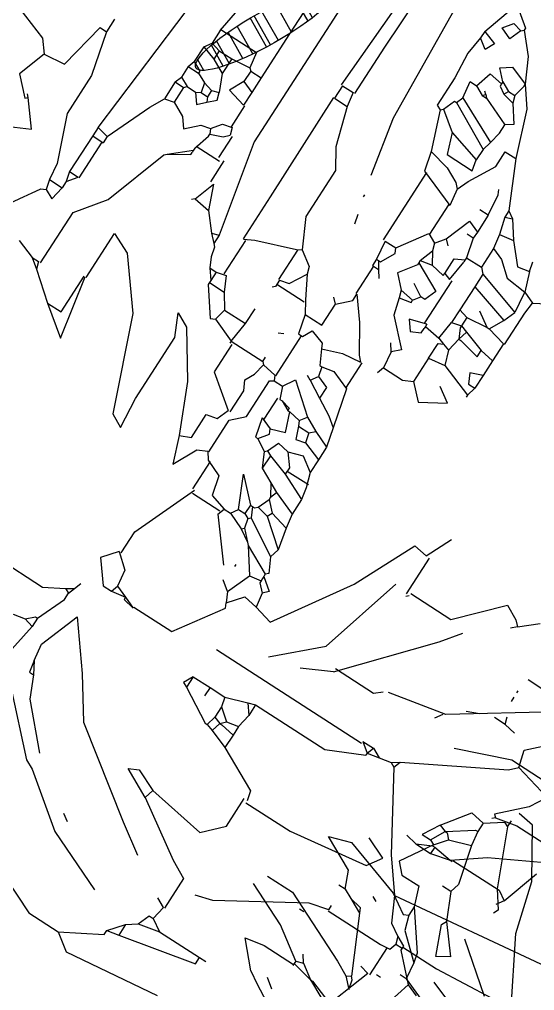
# Model space of a CAD drawing. Header units: metres. Extents: x 1769 to 3632, y 809 to 2652.
# Drawn here: x 2738.5977 to 2738.7238, y 1806.3781 to 1806.6162 of the extents above; entities that cross this region are included whole.
import ezdxf

# ---------------------------------------------------------------- set-up
doc = ezdxf.new("R2010")
doc.units = ezdxf.units.M
doc.header["$LTSCALE"] = 10
doc.layers.add('A-ELEV0', color=7, linetype='Continuous')
doc.layers.add('L-PLNT', color=66, linetype='Continuous')
doc.layers.add('Vegetation - Trees', color=64, linetype='Continuous', lineweight=30)

# ---------------------------------------------------------------- blocks, each defined once
blk = doc.blocks.new('*U123')
at = {"layer": 'Vegetation - Trees'}
for p, q in [((-5.13, 11.36), (-3.23, 12.04)), ((-4.99, 8.06), (-1.24, 9.4)), ((-4.81, 6.96), (-0.69, 8.43)), ((-4.3, 4.62), (0.4, 6.3)), ((-3.82, 2.85), (1.15, 4.62)), ((-3.82, 2.85), (1.15, 4.62)), ((-3.07, 0.42), (2.11, 2.27)), ((-2.84, -0.28), (2.37, 1.58)), ((-2.84, -0.28), (2.37, 1.58)), ((-2.34, -1.67), (2.87, 0.19)), ((-1.39, -4.07), (3.65, -2.26)), ((-0.03, -7.06), (4.49, -5.44)), ((0.4, -7.9), (4.69, -6.36)), ((2.32, -11.02), (5.18, -10)), ((4.49, -12.56), (4.49, -12.56))]:
    blk.add_line(p, q, dxfattribs=at)
blk.add_ellipse((0, 0), major_axis=(4.49, -12.56), ratio=0.207464, dxfattribs=at)
blk = doc.blocks.new('JUNCO PLANTA')
at = {"layer": 'L-PLNT', "color": 39, "true_color": 0x473624, "xscale": -0.001213067589192103, "yscale": 0.001213067589192103, "zscale": 0.001213067589192103, "rotation": 137.3699749386083}
blk.add_blockref('*U123', (1270.46091, 198.41092), dxfattribs=at)
blk = doc.blocks.new('GARRA DE LEON')
at = {"layer": 'L-PLNT', "color": 65, "linetype": 'Continuous'}
for p, q in [((1270.5294, 334.8851), (1270.548, 335.1004)), ((1270.5936, 334.7609), (1270.6308, 335.0342)), ((1270.6847, 334.9182), (1270.7509, 334.9389)), ((1270.7302, 334.8561), (1270.7716, 334.9348)), ((1270.8006, 334.8685), (1270.8006, 334.9306)), ((1270.6847, 334.9182), (1270.6722, 334.9099)), ((1270.695, 334.9017), (1270.6847, 334.9182)), ((1270.695, 334.8106), (1270.695, 334.9017)), ((1270.9124, 334.8106), (1270.9953, 334.8934)), ((1270.4818, 334.8602), (1270.4735, 334.881)), ((1270.5294, 334.8188), (1270.5294, 334.8851)), ((1270.8669, 334.8851), (1270.8379, 334.8685)), ((1270.8834, 334.8188), (1270.8669, 334.8851)), ((1270.4818, 334.8602), (1270.3906, 334.8354)), ((1270.5232, 334.8188), (1270.4818, 334.8602)), ((1270.6929, 334.8064), (1270.7302, 334.8561)), ((1270.7923, 334.8313), (1270.8006, 334.8685)), ((1270.8379, 334.8685), (1270.7965, 334.8271)), ((1271.0242, 334.8644), (1270.8917, 334.6698)), ((1270.7923, 334.8313), (1270.7882, 334.8271)), ((1270.7965, 334.8271), (1270.7923, 334.8313)), ((1270.5273, 334.8188), (1270.5232, 334.8188)), ((1270.5273, 334.8064), (1270.5273, 334.8188)), ((1270.5314, 334.8188), (1270.5273, 334.8188)), ((1270.5397, 334.8023), (1270.5314, 334.8188)), ((1270.6929, 334.8064), (1270.6929, 334.8106)), ((1270.871, 334.8064), (1270.8834, 334.8188)), ((1270.8834, 334.8188), (1270.9124, 334.8106)), ((1270.461, 334.794), (1270.3534, 334.7567)), ((1270.461, 334.7981), (1270.5149, 334.7981)), ((1270.461, 334.794), (1270.4652, 334.7774)), ((1270.5128, 334.7857), (1270.5149, 334.8023)), ((1270.5149, 334.8023), (1270.5273, 334.8064)), ((1270.5397, 334.8023), (1270.5273, 334.8064)), ((1270.5522, 334.7816), (1270.5397, 334.8023)), ((1270.6847, 334.7733), (1270.6929, 334.8064)), ((1270.6971, 334.7733), (1270.6929, 334.8064)), ((1270.7841, 334.649), (1270.871, 334.8064)), ((1270.5128, 334.6822), (1270.5128, 334.7857)), ((1270.5936, 334.7609), (1270.5522, 334.7816)), ((1270.6474, 334.7194), (1270.5936, 334.7609)), ((1270.6847, 334.7443), (1270.6847, 334.7733)), ((1270.6971, 334.7733), (1270.6847, 334.7733)), ((1270.6847, 334.7443), (1270.6971, 334.7691)), ((1270.6971, 334.7691), (1270.6971, 334.7733)), ((1270.6847, 334.7443), (1270.6888, 334.7236)), ((1270.5728, 334.7319), (1270.5687, 334.7402)), ((1270.7716, 334.6449), (1270.6474, 334.7194)), ((1271.0781, 334.6905), (1271.1029, 334.7194)), ((1270.6101, 334.6946), (1270.635, 334.7112)), ((1270.635, 334.7112), (1270.6515, 334.6739)), ((1270.5149, 334.6822), (1270.5066, 334.649)), ((1270.5149, 334.6822), (1270.5232, 334.6822)), ((1270.5894, 334.5579), (1270.6101, 334.6946)), ((1271.0781, 334.6905), (1271.0698, 334.6822)), ((1271.0864, 334.6822), (1271.0781, 334.6905)), ((1271.0988, 334.6573), (1271.0864, 334.6822)), ((1270.3658, 334.6573), (1270.3534, 334.6739)), ((1270.8917, 334.6698), (1270.871, 334.5704)), ((1270.5066, 334.649), (1270.4238, 334.5124)), ((1270.49, 334.6408), (1270.49, 334.649)), ((1270.7716, 334.6449), (1270.7841, 334.649)), ((1270.7758, 334.6366), (1270.7841, 334.649)), ((1271.0284, 334.5911), (1271.0988, 334.6573)), ((1270.7758, 334.6366), (1270.7716, 334.6449)), ((1270.7716, 334.6159), (1270.7758, 334.6366)), ((1270.7675, 334.5952), (1270.7716, 334.6159)), ((1270.7799, 334.5994), (1270.7716, 334.6159)), ((1270.987, 334.5952), (1271.0201, 334.6201)), ((1270.7675, 334.5952), (1270.7799, 334.5994)), ((1270.7799, 334.5786), (1270.7799, 334.5994)), ((1270.7343, 334.5331), (1270.7633, 334.5952)), ((1270.7675, 334.5952), (1270.7633, 334.5952)), ((1270.7799, 334.5786), (1270.7675, 334.5952)), ((1270.8503, 334.4751), (1270.987, 334.5952)), ((1271.0284, 334.5124), (1271.0284, 334.5911)), ((1270.7758, 334.5786), (1270.7758, 334.4006)), ((1270.3326, 334.5455), (1270.3326, 334.5579)), ((1270.5894, 334.471), (1270.5894, 334.5579)), ((1270.8565, 334.5497), (1270.8669, 334.5621)), ((1270.2912, 334.413), (1270.3202, 334.5455)), ((1270.3202, 334.5455), (1270.3326, 334.5455)), ((1270.3326, 334.4668), (1270.3326, 334.5455)), ((1270.8565, 334.4751), (1270.8565, 334.5497)), ((1270.2208, 334.355), (1270.2416, 334.5207)), ((1270.7343, 334.3964), (1270.7343, 334.5331)), ((1271.0946, 334.5), (1271.1402, 334.5207)), ((1270.4238, 334.5124), (1270.4155, 334.4834)), ((1271.0242, 334.5124), (1271.0201, 334.5082)), ((1271.0946, 334.5062), (1271.0242, 334.5062)), ((1271.0988, 334.4751), (1271.0946, 334.5)), ((1270.6101, 334.4668), (1270.5936, 334.471)), ((1270.8503, 334.4751), (1270.8255, 334.4254)), ((1270.8793, 334.442), (1271.0284, 334.4834)), ((1270.9911, 334.4254), (1271.0988, 334.4751)), ((1270.3244, 334.4296), (1270.3326, 334.4668)), ((1270.3451, 334.4461), (1270.3326, 334.4668)), ((1270.5066, 334.4337), (1270.5397, 334.4648)), ((1270.5397, 334.4648), (1270.5936, 334.4648)), ((1270.6474, 334.3923), (1270.6101, 334.4668)), ((1270.3244, 334.4296), (1270.3451, 334.4378)), ((1270.3451, 334.4461), (1270.3699, 334.4503)), ((1270.3451, 334.4378), (1270.3451, 334.4461)), ((1270.4279, 334.4523), (1270.3699, 334.4523)), ((1270.3699, 334.4503), (1270.3782, 334.4337)), ((1270.4445, 334.4213), (1270.4279, 334.4523)), ((1270.813, 334.3716), (1270.8793, 334.442)), ((1271.5419, 334.4213), (1271.5543, 334.442)), ((1270.312, 334.413), (1270.3244, 334.4296)), ((1270.5232, 334.3302), (1270.5066, 334.4337)), ((1270.8627, 334.3426), (1270.9911, 334.4254)), ((1270.2871, 334.3923), (1270.312, 334.413)), ((1270.2871, 334.3923), (1270.2912, 334.413)), ((1270.312, 334.413), (1270.2912, 334.413)), ((1270.5066, 334.326), (1270.4445, 334.4213)), ((1271.3555, 334.413), (1271.3514, 334.413)), ((1271.3555, 334.413), (1271.3721, 334.4171)), ((1271.3763, 334.355), (1271.3555, 334.413)), ((1271.397, 334.4171), (1271.3721, 334.4171)), ((1271.3721, 334.4047), (1271.3721, 334.4171)), ((1271.397, 334.4171), (1271.3887, 334.3964)), ((1271.4259, 334.4171), (1271.397, 334.4171)), ((1271.4301, 334.3923), (1271.4259, 334.4171)), ((1271.4591, 334.4171), (1271.4259, 334.4171)), ((1271.4591, 334.4192), (1271.5212, 334.4192)), ((1271.4674, 334.384), (1271.4591, 334.4171)), ((1271.5212, 334.4192), (1271.5419, 334.4213)), ((1271.5502, 334.4006), (1271.5419, 334.4213)), ((1270.2416, 334.326), (1270.2788, 334.3923)), ((1270.2788, 334.3923), (1270.2871, 334.3923)), ((1270.6598, 334.3592), (1270.6474, 334.3923)), ((1270.6722, 334.3923), (1270.6474, 334.3923)), ((1270.6764, 334.3674), (1270.6722, 334.3923)), ((1270.6888, 334.3923), (1270.6722, 334.3923)), ((1270.6847, 334.3716), (1270.6888, 334.3923)), ((1270.6888, 334.3923), (1270.7136, 334.3964)), ((1270.7302, 334.384), (1270.7136, 334.3964)), ((1270.7343, 334.3964), (1270.7136, 334.3964)), ((1270.7302, 334.384), (1270.7343, 334.3964)), ((1270.7758, 334.4006), (1270.7758, 334.2929)), ((1271.3017, 334.3509), (1271.3265, 334.3923)), ((1271.3265, 334.3923), (1271.3431, 334.3674)), ((1271.3887, 334.3964), (1271.3721, 334.4047)), ((1271.4259, 334.355), (1271.4177, 334.3923)), ((1271.4177, 334.3923), (1271.4301, 334.3923)), ((1271.4425, 334.355), (1271.4301, 334.3923)), ((1271.4674, 334.384), (1271.4922, 334.3964)), ((1271.4922, 334.3964), (1271.5129, 334.4047)), ((1271.5129, 334.326), (1271.4922, 334.3964)), ((1271.5378, 334.326), (1271.5129, 334.4047)), ((1271.546, 334.4006), (1271.5129, 334.4047)), ((1271.5502, 334.4006), (1271.546, 334.4006)), ((1271.5543, 334.3633), (1271.5502, 334.4006)), ((1271.5833, 334.3882), (1271.5502, 334.4006)), ((1270.7178, 334.3467), (1270.7302, 334.384)), ((1271.4632, 334.3426), (1271.4674, 334.3799)), ((1271.4674, 334.3799), (1271.4674, 334.384)), ((1271.4674, 334.3799), (1271.4839, 334.355)), ((1271.5792, 334.3674), (1271.5833, 334.3882)), ((1271.5833, 334.3882), (1271.5999, 334.384)), ((1270.4528, 334.3177), (1270.4196, 334.3674)), ((1270.6598, 334.3592), (1270.6764, 334.3633)), ((1270.6639, 334.3467), (1270.6598, 334.3592)), ((1270.6764, 334.3633), (1270.6847, 334.3716)), ((1270.6764, 334.3633), (1270.6764, 334.3674)), ((1270.6805, 334.3509), (1270.6764, 334.3633)), ((1270.7012, 334.3509), (1270.6847, 334.3716)), ((1271.575, 334.3385), (1271.5543, 334.3633)), ((1271.6123, 334.3385), (1271.5792, 334.3674)), ((1270.2416, 334.326), (1270.2208, 334.355)), ((1270.6639, 334.3467), (1270.6805, 334.3509)), ((1270.6639, 334.3426), (1270.6639, 334.3467)), ((1270.6971, 334.2846), (1270.6639, 334.3426)), ((1270.7012, 334.3509), (1270.6805, 334.3509)), ((1270.7178, 334.3467), (1270.7012, 334.3509)), ((1270.7178, 334.3177), (1270.7178, 334.3467)), ((1270.871, 334.3095), (1270.8627, 334.3426)), ((1271.3265, 334.326), (1271.3017, 334.3509)), ((1271.3721, 334.326), (1271.3763, 334.355)), ((1271.4011, 334.3467), (1271.3763, 334.355)), ((1271.4011, 334.3467), (1271.4259, 334.3509)), ((1271.4052, 334.3343), (1271.4011, 334.3467)), ((1271.4259, 334.3509), (1271.4425, 334.355)), ((1271.4259, 334.3509), (1271.4259, 334.355)), ((1271.4425, 334.3426), (1271.4259, 334.3509)), ((1271.4466, 334.3426), (1271.4425, 334.355)), ((1271.4425, 334.326), (1271.4466, 334.3426)), ((1271.4466, 334.3426), (1271.4425, 334.3426)), ((1271.4632, 334.3426), (1271.4466, 334.3426)), ((1271.4674, 334.326), (1271.4632, 334.3426)), ((1270.2416, 334.2681), (1270.2416, 334.326)), ((1270.3782, 334.2308), (1270.3326, 334.3385)), ((1270.5066, 334.326), (1270.5232, 334.3302)), ((1270.5066, 334.326), (1270.5314, 334.2763)), ((1270.5397, 334.2929), (1270.5232, 334.3302)), ((1271.3183, 334.3095), (1271.3265, 334.326)), ((1271.3721, 334.326), (1271.3265, 334.326)), ((1271.3721, 334.326), (1271.4011, 334.326)), ((1271.4011, 334.326), (1271.4052, 334.3343)), ((1271.4094, 334.3219), (1271.4052, 334.3343)), ((1271.4094, 334.3219), (1271.4425, 334.326)), ((1271.4674, 334.326), (1271.4425, 334.326)), ((1271.5129, 334.326), (1271.4674, 334.326)), ((1271.5378, 334.326), (1271.5129, 334.326)), ((1271.546, 334.3177), (1271.5378, 334.326)), ((1271.5833, 334.3177), (1271.575, 334.3385)), ((1271.6082, 334.3136), (1271.6123, 334.3385)), ((1271.6413, 334.3177), (1271.6123, 334.3385)), ((1270.5563, 334.1728), (1270.4528, 334.3177)), ((1270.7178, 334.3177), (1270.7012, 334.3177)), ((1270.7178, 334.2846), (1270.7178, 334.3177)), ((1270.8752, 334.2846), (1270.871, 334.3095)), ((1270.8959, 334.3053), (1270.871, 334.3095)), ((1270.9041, 334.3136), (1270.8959, 334.3053)), ((1270.9207, 334.2929), (1270.9041, 334.3136)), ((1271.3183, 334.2722), (1271.3183, 334.3095)), ((1271.4135, 334.2929), (1271.4094, 334.3219)), ((1271.546, 334.2888), (1271.546, 334.3177)), ((1271.5833, 334.3177), (1271.546, 334.3177)), ((1271.6082, 334.3136), (1271.5833, 334.3177)), ((1271.6371, 334.3053), (1271.6082, 334.3136)), ((1271.6371, 334.3053), (1271.6413, 334.3177)), ((1271.6496, 334.3053), (1271.6413, 334.3177)), ((1270.9083, 334.2929), (1270.8959, 334.3053)), ((1270.929, 334.297), (1270.9249, 334.2929)), ((1270.9538, 334.2846), (1270.929, 334.297)), ((1271.6496, 334.3053), (1271.6371, 334.3053)), ((1271.7282, 334.2681), (1271.6496, 334.3053)), ((1270.5314, 334.2763), (1270.5397, 334.2929)), ((1270.7178, 334.2846), (1270.6971, 334.2846)), ((1270.7012, 334.2763), (1270.6971, 334.2846)), ((1270.7178, 334.2846), (1270.7012, 334.2763)), ((1270.8503, 334.2639), (1270.8752, 334.2846)), ((1270.9083, 334.2722), (1270.9124, 334.2929)), ((1270.9124, 334.2929), (1270.9083, 334.2929)), ((1270.9166, 334.2929), (1270.9124, 334.2929)), ((1270.9207, 334.2929), (1270.9166, 334.2929)), ((1270.9249, 334.2929), (1270.9207, 334.2929)), ((1270.9497, 334.2432), (1270.9249, 334.2929)), ((1270.9538, 334.2846), (1270.9704, 334.2888)), ((1270.9911, 334.2225), (1270.9538, 334.2846)), ((1271.0077, 334.2432), (1270.9704, 334.2888)), ((1271.0077, 334.2805), (1270.9704, 334.2888)), ((1271.0159, 334.2474), (1271.0077, 334.2805)), ((1271.0325, 334.2763), (1271.0077, 334.2805)), ((1271.3597, 334.2805), (1271.3473, 334.2681)), ((1271.4011, 334.2391), (1271.3597, 334.2805)), ((1271.3928, 334.2763), (1271.4011, 334.2929)), ((1271.4011, 334.2929), (1271.4094, 334.2929)), ((1271.4177, 334.2929), (1271.4094, 334.2639)), ((1271.4135, 334.2929), (1271.4094, 334.2929)), ((1271.4177, 334.2929), (1271.4135, 334.2929)), ((1271.5005, 334.2888), (1271.4177, 334.2888)), ((1271.5005, 334.2846), (1271.5378, 334.2888)), ((1271.5046, 334.2722), (1271.5005, 334.2846)), ((1271.5336, 334.2722), (1271.5419, 334.2888)), ((1271.5419, 334.2888), (1271.5378, 334.2888)), ((1271.546, 334.2888), (1271.5419, 334.2888)), ((1271.5792, 334.2805), (1271.546, 334.2888)), ((1271.5792, 334.2805), (1271.5792, 334.2681)), ((1271.5916, 334.2805), (1271.5792, 334.2805)), ((1271.5999, 334.2598), (1271.5916, 334.2805)), ((1271.6247, 334.2805), (1271.5916, 334.2805)), ((1271.6247, 334.2805), (1271.6247, 334.2639)), ((1271.6247, 334.2805), (1271.662, 334.2763)), ((1270.2705, 334.2018), (1270.2416, 334.2681)), ((1270.7613, 334.2142), (1270.842, 334.2681)), ((1270.842, 334.2681), (1270.8503, 334.2639)), ((1270.8669, 334.2556), (1270.8503, 334.2639)), ((1270.8669, 334.2556), (1270.9083, 334.2722)), ((1270.9497, 334.2432), (1270.9083, 334.2722)), ((1271.0491, 334.2349), (1271.0325, 334.2763)), ((1271.0615, 334.2763), (1271.0325, 334.2763)), ((1271.0822, 334.2308), (1271.0615, 334.2763)), ((1271.0822, 334.2722), (1271.0615, 334.2763)), ((1271.1071, 334.2639), (1271.0822, 334.2722)), ((1271.0884, 334.2308), (1271.0884, 334.2722)), ((1271.1236, 334.2391), (1271.1071, 334.2639)), ((1271.1319, 334.2639), (1271.1071, 334.2639)), ((1271.1443, 334.2308), (1271.1319, 334.2639)), ((1271.1568, 334.2639), (1271.1319, 334.2639)), ((1271.1692, 334.2349), (1271.1568, 334.2639)), ((1271.1899, 334.2556), (1271.1568, 334.2639)), ((1271.3183, 334.2722), (1271.3059, 334.2681)), ((1271.3473, 334.2681), (1271.3183, 334.2722)), ((1271.3473, 334.2681), (1271.3597, 334.2598)), ((1271.4094, 334.2639), (1271.3928, 334.2763)), ((1271.4715, 334.2763), (1271.4508, 334.2681)), ((1271.4508, 334.2681), (1271.4508, 334.2598)), ((1271.4963, 334.2266), (1271.4715, 334.2763)), ((1271.5046, 334.2474), (1271.5005, 334.2722)), ((1271.5005, 334.2722), (1271.5046, 334.2722)), ((1271.5046, 334.2722), (1271.5336, 334.2722)), ((1271.662, 334.2763), (1271.6703, 334.2722)), ((1271.8069, 334.2391), (1271.7282, 334.2681)), ((1271.7282, 334.2474), (1271.7282, 334.2681)), ((1270.8669, 334.2556), (1270.8793, 334.2391)), ((1271.0077, 334.2432), (1271.0159, 334.2474)), ((1271.0325, 334.2308), (1271.0159, 334.2474)), ((1271.2561, 334.2391), (1271.1899, 334.2556)), ((1271.2023, 334.2391), (1271.1899, 334.2556)), ((1271.4301, 334.2308), (1271.4342, 334.2515)), ((1271.4342, 334.2515), (1271.4384, 334.2515)), ((1271.4384, 334.2515), (1271.4508, 334.2598)), ((1271.4425, 334.2266), (1271.4384, 334.2515)), ((1271.4508, 334.2598), (1271.4632, 334.2391)), ((1271.5005, 334.2266), (1271.5046, 334.2474)), ((1271.5253, 334.2349), (1271.5046, 334.2474)), ((1271.5543, 334.2432), (1271.546, 334.2515)), ((1271.5543, 334.2432), (1271.5999, 334.2598)), ((1271.6537, 334.2225), (1271.6992, 334.2474)), ((1271.6992, 334.2474), (1271.7282, 334.2474)), ((1270.4445, 334.1438), (1270.3782, 334.2308)), ((1270.4114, 334.2266), (1270.403, 334.2391)), ((1270.9124, 334.2432), (1270.9083, 334.2432)), ((1270.9538, 334.2391), (1270.9497, 334.2432)), ((1270.9663, 334.2184), (1270.9538, 334.2391)), ((1270.9704, 334.2225), (1270.9538, 334.2391)), ((1271.0118, 334.2225), (1271.0077, 334.2432)), ((1271.0118, 334.2225), (1271.0325, 334.2308)), ((1271.0367, 334.2308), (1271.0325, 334.2308)), ((1271.0367, 334.2308), (1271.0491, 334.2349)), ((1271.0574, 334.2184), (1271.0367, 334.2308)), ((1271.0574, 334.2184), (1271.0491, 334.2349)), ((1271.0946, 334.1935), (1271.0822, 334.2308)), ((1271.0946, 334.2308), (1271.0822, 334.2308)), ((1271.1153, 334.2142), (1271.0946, 334.2308)), ((1271.1153, 334.2142), (1271.1236, 334.2391)), ((1271.1402, 334.2142), (1271.1443, 334.2308)), ((1271.1609, 334.2266), (1271.1443, 334.2308)), ((1271.1609, 334.2266), (1271.1692, 334.2349)), ((1271.1816, 334.2101), (1271.1692, 334.2349)), ((1271.2189, 334.2101), (1271.2023, 334.2391)), ((1271.2686, 334.2059), (1271.2561, 334.2391)), ((1271.3059, 334.237), (1271.2561, 334.237)), ((1271.3017, 334.2018), (1271.3059, 334.2349)), ((1271.3141, 334.2266), (1271.3059, 334.2349)), ((1271.4301, 334.2308), (1271.4011, 334.2391)), ((1271.4425, 334.2266), (1271.4301, 334.2308)), ((1271.5005, 334.2266), (1271.5253, 334.2349)), ((1271.5378, 334.2308), (1271.5253, 334.2349)), ((1271.5378, 334.2308), (1271.5543, 334.2432)), ((1271.546, 334.2142), (1271.5378, 334.2308)), ((1271.7738, 334.2349), (1271.7655, 334.2225)), ((1271.8028, 334.2142), (1271.7738, 334.2349)), ((1271.8401, 334.2142), (1271.8069, 334.2391)), ((1270.7613, 334.1397), (1270.7613, 334.2142)), ((1270.9663, 334.1728), (1270.9, 334.2266)), ((1270.9663, 334.2184), (1270.9704, 334.2225)), ((1270.9787, 334.1894), (1270.9663, 334.2184)), ((1270.987, 334.2184), (1270.9704, 334.2225)), ((1270.987, 334.2184), (1270.9911, 334.2225)), ((1270.9911, 334.2101), (1270.987, 334.2184)), ((1271.0077, 334.2142), (1270.9911, 334.2225)), ((1271.0077, 334.2184), (1271.0118, 334.2225)), ((1271.0077, 334.2142), (1271.0077, 334.2184)), ((1271.0077, 334.2101), (1271.0077, 334.2142)), ((1271.0698, 334.1935), (1271.0574, 334.2184)), ((1271.1195, 334.1935), (1271.1153, 334.2142)), ((1271.1609, 334.2059), (1271.1402, 334.2142)), ((1271.1609, 334.2059), (1271.1609, 334.2266)), ((1271.3597, 334.1977), (1271.3141, 334.2266)), ((1271.4632, 334.2059), (1271.4425, 334.2266)), ((1271.4922, 334.2266), (1271.4632, 334.2059)), ((1271.4963, 334.2266), (1271.4922, 334.2266)), ((1271.5005, 334.2266), (1271.4963, 334.2266)), ((1271.4963, 334.1811), (1271.546, 334.2142)), ((1271.546, 334.2163), (1271.604, 334.2163)), ((1271.6288, 334.1521), (1271.604, 334.2184)), ((1271.633, 334.2142), (1271.604, 334.2184)), ((1271.633, 334.2142), (1271.6537, 334.2225)), ((1271.6413, 334.2059), (1271.633, 334.2142)), ((1271.6723, 334.1687), (1271.6723, 334.2184)), ((1271.6723, 334.2184), (1271.691, 334.2142)), ((1271.7076, 334.1562), (1271.691, 334.2142)), ((1271.7117, 334.2142), (1271.691, 334.2142)), ((1271.7117, 334.2142), (1271.7282, 334.2184)), ((1271.7531, 334.1355), (1271.7117, 334.2142)), ((1271.7282, 334.2184), (1271.749, 334.2225)), ((1271.7655, 334.1397), (1271.7282, 334.2184)), ((1271.749, 334.2225), (1271.7655, 334.2225)), ((1271.7862, 334.1728), (1271.7655, 334.2225)), ((1271.8069, 334.1935), (1271.8028, 334.2142)), ((1271.8152, 334.2101), (1271.8028, 334.2142)), ((1271.8152, 334.2101), (1271.8359, 334.2142)), ((1271.8359, 334.2142), (1271.8401, 334.2142)), ((1271.8815, 334.1935), (1271.8401, 334.2142)), ((1271.8525, 334.1811), (1271.8401, 334.2142)), ((1270.9787, 334.1894), (1270.9911, 334.1977)), ((1270.9911, 334.1977), (1270.9911, 334.2101)), ((1271.0077, 334.2101), (1270.9911, 334.2101)), ((1270.9911, 334.1977), (1271.0449, 334.1728)), ((1271.0449, 334.1728), (1271.0077, 334.2101)), ((1271.1692, 334.2018), (1271.1609, 334.2059)), ((1271.1692, 334.2018), (1271.1816, 334.2101)), ((1271.1733, 334.1811), (1271.1692, 334.2018)), ((1271.223, 334.1604), (1271.1816, 334.2101)), ((1271.2354, 334.1811), (1271.2189, 334.2101)), ((1271.2396, 334.2101), (1271.2189, 334.2101)), ((1271.2479, 334.1894), (1271.2396, 334.2101)), ((1271.2644, 334.1852), (1271.2686, 334.2059)), ((1271.2893, 334.1687), (1271.3017, 334.2018)), ((1271.397, 334.1687), (1271.3597, 334.1977)), ((1271.6537, 334.1811), (1271.6413, 334.2059)), ((1271.8069, 334.1935), (1271.8152, 334.1977)), ((1271.8152, 334.1977), (1271.8152, 334.2101)), ((1271.8235, 334.1811), (1271.8152, 334.1977)), ((1270.9787, 334.1769), (1270.9787, 334.1894)), ((1271.0946, 334.1811), (1271.0698, 334.1935)), ((1271.0946, 334.1935), (1271.0698, 334.1935)), ((1271.0988, 334.1852), (1271.0946, 334.1935)), ((1271.0946, 334.1811), (1271.0988, 334.1852)), ((1271.1071, 334.1604), (1271.0946, 334.1811)), ((1271.0988, 334.1852), (1271.1195, 334.1935)), ((1271.1319, 334.1687), (1271.1402, 334.1935)), ((1271.1402, 334.1935), (1271.1733, 334.1811)), ((1271.1733, 334.1769), (1271.1733, 334.1811)), ((1271.2354, 334.1811), (1271.2479, 334.1894)), ((1271.2354, 334.1811), (1271.2396, 334.1728)), ((1271.2644, 334.1852), (1271.2479, 334.1894)), ((1271.2644, 334.1811), (1271.2644, 334.1852)), ((1271.2893, 334.1687), (1271.2644, 334.1811)), ((1271.4508, 334.1769), (1271.4384, 334.1852)), ((1271.4632, 334.1728), (1271.488, 334.1852)), ((1271.488, 334.1852), (1271.4963, 334.1811)), ((1271.4963, 334.1604), (1271.4963, 334.1811)), ((1271.662, 334.1438), (1271.6537, 334.1811)), ((1271.8152, 334.1811), (1271.8069, 334.1935)), ((1271.8194, 334.1811), (1271.8152, 334.1811)), ((1271.8235, 334.1562), (1271.8194, 334.1811)), ((1271.8235, 334.1811), (1271.8194, 334.1811)), ((1271.8235, 334.1811), (1271.8401, 334.1645)), ((1271.8401, 334.1645), (1271.8525, 334.1811)), ((1271.9146, 334.1645), (1271.8815, 334.1935)), ((1270.6225, 334.1273), (1270.5563, 334.1728)), ((1270.9663, 334.1728), (1270.9787, 334.1769)), ((1270.9725, 334.119), (1270.9725, 334.1728)), ((1270.987, 334.148), (1270.9787, 334.1769)), ((1271.1071, 334.1604), (1271.1236, 334.1728)), ((1271.1236, 334.1728), (1271.1319, 334.1687)), ((1271.1402, 334.148), (1271.1319, 334.1687)), ((1271.1774, 334.1769), (1271.1733, 334.1769)), ((1271.1816, 334.1604), (1271.1733, 334.1769)), ((1271.1816, 334.1604), (1271.1774, 334.1769)), ((1271.2976, 334.1645), (1271.2893, 334.1687)), ((1271.3059, 334.1397), (1271.2976, 334.1645)), ((1271.3638, 334.148), (1271.3845, 334.1687)), ((1271.3845, 334.1687), (1271.397, 334.1687)), ((1271.4508, 334.1666), (1271.397, 334.1666)), ((1271.4508, 334.1645), (1271.4508, 334.1769)), ((1271.4632, 334.1687), (1271.4508, 334.1769)), ((1271.4632, 334.1645), (1271.4508, 334.1645)), ((1271.4632, 334.1687), (1271.4632, 334.1728)), ((1271.4632, 334.1645), (1271.4632, 334.1687)), ((1271.4963, 334.1604), (1271.4632, 334.1645)), ((1271.7076, 334.1562), (1271.6723, 334.1687)), ((1271.7862, 334.1645), (1271.7862, 334.1728)), ((1271.7904, 334.1687), (1271.7862, 334.1728)), ((1271.7862, 334.1645), (1271.7904, 334.1687)), ((1271.7945, 334.148), (1271.7862, 334.1645)), ((1271.7904, 334.1687), (1271.7945, 334.1645)), ((1271.9105, 334.1604), (1271.9146, 334.1645)), ((1271.9187, 334.1645), (1271.9146, 334.1645)), ((1271.9436, 334.1314), (1271.9187, 334.1645)), ((1271.1071, 334.1562), (1271.1071, 334.1604)), ((1271.1402, 334.148), (1271.1071, 334.1562)), ((1271.1402, 334.1521), (1271.1816, 334.1521)), ((1271.1816, 334.1562), (1271.1816, 334.1604)), ((1271.2023, 334.148), (1271.1816, 334.1562)), ((1271.2023, 334.148), (1271.223, 334.1604)), ((1271.6288, 334.1562), (1271.4963, 334.1562)), ((1271.662, 334.1438), (1271.6288, 334.1521)), ((1271.7324, 334.1231), (1271.7076, 334.1562)), ((1271.7945, 334.148), (1271.8235, 334.1562)), ((1271.9105, 334.1604), (1271.8898, 334.1521)), ((1271.8898, 334.1521), (1271.898, 334.1314)), ((1271.9146, 334.1438), (1271.9105, 334.1604)), ((1270.4528, 334.1273), (1270.4445, 334.1438)), ((1270.4528, 334.1273), (1270.4445, 334.1438)), ((1270.5397, 334.0776), (1270.4735, 334.1397)), ((1270.7675, 334.119), (1270.7592, 334.1397)), ((1270.7633, 334.119), (1270.7592, 334.1397)), ((1271.0201, 334.1397), (1270.987, 334.148)), ((1271.0325, 334.1107), (1271.0201, 334.1397)), ((1271.2023, 334.1314), (1271.2023, 334.148)), ((1271.2893, 334.1314), (1271.3059, 334.1397)), ((1271.3224, 334.1148), (1271.3224, 334.148)), ((1271.3224, 334.148), (1271.3638, 334.148)), ((1271.3638, 334.148), (1271.3721, 334.1397)), ((1271.7282, 334.119), (1271.662, 334.1438)), ((1271.7531, 334.1355), (1271.7655, 334.1397)), ((1271.7531, 334.1314), (1271.7531, 334.1355)), ((1271.7655, 334.1397), (1271.7945, 334.1355)), ((1271.7945, 334.1355), (1271.7945, 334.148)), ((1271.869, 334.1355), (1271.8525, 334.1273)), ((1271.8773, 334.1107), (1271.869, 334.1355)), ((1271.898, 334.1314), (1271.9146, 334.1438)), ((1270.5397, 334.0403), (1270.4528, 334.1273)), ((1270.6971, 334.0693), (1270.6225, 334.1273)), ((1270.7633, 334.0941), (1270.7675, 334.119)), ((1270.7675, 334.119), (1270.7633, 334.119)), ((1270.7758, 334.0983), (1270.7675, 334.119)), ((1270.8669, 334.0734), (1270.9787, 334.119)), ((1271.1071, 334.1045), (1271.1278, 334.1252)), ((1271.1278, 334.1252), (1271.1982, 334.1252)), ((1271.1982, 334.1252), (1271.2023, 334.1314)), ((1271.2106, 334.1273), (1271.2023, 334.1314)), ((1271.2106, 334.1293), (1271.2893, 334.1293)), ((1271.2147, 334.1024), (1271.2106, 334.1273)), ((1271.2893, 334.1231), (1271.2893, 334.1314)), ((1271.3224, 334.1148), (1271.2893, 334.1231)), ((1271.7282, 334.119), (1271.7324, 334.1231)), ((1271.7324, 334.1107), (1271.7282, 334.119)), ((1271.7324, 334.1231), (1271.7531, 334.1314)), ((1271.8525, 334.1273), (1271.8649, 334.1107)), ((1271.8773, 334.1107), (1271.9436, 334.1314)), ((1271.0325, 334.1148), (1270.9787, 334.1148)), ((1271.0449, 334.1024), (1271.0325, 334.1107)), ((1271.0367, 334.0858), (1271.0449, 334.1024)), ((1271.0449, 334.1045), (1271.1071, 334.1045)), ((1271.194, 334.0983), (1271.2147, 334.1024)), ((1271.2189, 334.0983), (1271.2147, 334.1024)), ((1271.2727, 334.0941), (1271.2769, 334.1024)), ((1271.3431, 334.1024), (1271.3224, 334.1148)), ((1271.339, 334.0486), (1271.339, 334.1024)), ((1271.3804, 334.0817), (1271.3431, 334.1024)), ((1271.5088, 334.0983), (1271.4922, 334.1024)), ((1271.7862, 334.1107), (1271.7324, 334.1107)), ((1271.8318, 334.1066), (1271.7862, 334.1107)), ((1271.8649, 334.1107), (1271.8318, 334.1066)), ((1271.8773, 334.1107), (1271.8649, 334.1107)), ((1270.7633, 334.0941), (1270.7758, 334.0983)), ((1270.7633, 334.0776), (1270.7633, 334.0941)), ((1270.8047, 334.0941), (1270.7758, 334.0983)), ((1270.8255, 334.0693), (1270.8047, 334.0941)), ((1270.9953, 334.0651), (1271.0367, 334.0858)), ((1271.0946, 334.0672), (1271.0988, 334.0858)), ((1271.0988, 334.0858), (1271.1195, 334.0941)), ((1271.1195, 334.0983), (1271.1609, 334.0983)), ((1271.1609, 334.0403), (1271.1195, 334.0941)), ((1271.1609, 334.0983), (1271.1774, 334.09)), ((1271.1774, 334.09), (1271.194, 334.0983)), ((1271.2189, 334.0361), (1271.2189, 334.0983)), ((1271.2189, 334.0983), (1271.2272, 334.0983)), ((1271.5419, 334.09), (1271.5378, 334.09)), ((1270.577, 334.061), (1270.5397, 334.0776)), ((1270.6267, 334.0444), (1270.6971, 334.0693)), ((1270.8006, 334.0486), (1270.7633, 334.0776)), ((1270.8255, 334.0693), (1270.8006, 334.0486)), ((1270.8255, 334.0734), (1270.8669, 334.0734)), ((1271.3514, 334.0651), (1271.3804, 334.0817)), ((1271.3928, 334.0776), (1271.3804, 334.0817)), ((1271.4094, 334.0527), (1271.3928, 334.0776)), ((1271.6744, 334.061), (1271.575, 334.0817)), ((1270.5977, 334.0486), (1270.577, 334.061)), ((1270.577, 334.0527), (1270.577, 334.061)), ((1270.5977, 334.0486), (1270.577, 334.0527)), ((1271.0408, 334.0486), (1270.9953, 334.0651)), ((1271.0408, 334.0486), (1271.0491, 334.0672)), ((1271.0491, 334.0672), (1271.0946, 334.0672)), ((1271.3473, 334.0486), (1271.3514, 334.0651)), ((1271.4052, 334.0444), (1271.4094, 334.0527)), ((1271.4591, 334.0279), (1271.4094, 334.0527)), ((1271.9477, 334.0444), (1271.6744, 334.061)), ((1270.5977, 334.0486), (1270.6267, 334.0444)), ((1270.6598, 334.0154), (1270.7095, 334.0361)), ((1270.7095, 334.0361), (1270.7219, 334.0361)), ((1270.7219, 334.0361), (1270.7343, 334.0403)), ((1270.7261, 334.0279), (1270.7219, 334.0361)), ((1270.7261, 334.0279), (1270.7343, 334.0403)), ((1270.7343, 334.0403), (1270.7468, 334.0444)), ((1271.1236, 334.0113), (1271.0408, 334.0486)), ((1271.2147, 334.0403), (1271.1609, 334.0403)), ((1271.2189, 334.0361), (1271.2147, 334.0361)), ((1271.2189, 334.0361), (1271.2561, 334.0403)), ((1271.2354, 333.9947), (1271.2189, 334.0361)), ((1271.2561, 333.9989), (1271.2561, 334.0403)), ((1271.2561, 334.0403), (1271.2851, 334.0403)), ((1271.3348, 334.0486), (1271.3307, 334.0444)), ((1271.3473, 334.0486), (1271.3348, 334.0486)), ((1271.4052, 334.0465), (1271.3473, 334.0465)), ((1271.3804, 333.9782), (1271.4052, 334.0444)), ((1270.7075, 333.9947), (1270.7261, 334.0279)), ((1271.5502, 334.0279), (1271.4591, 334.0279)), ((1271.5833, 334.0072), (1271.5502, 334.0279)), ((1270.6432, 334.0154), (1270.5397, 333.9989)), ((1270.6474, 333.9989), (1270.6432, 334.0154)), ((1270.6598, 334.0154), (1270.6432, 334.0154)), ((1270.6474, 333.9989), (1270.6598, 334.0113)), ((1270.6598, 334.0113), (1270.6598, 334.0154)), ((1271.1982, 333.9616), (1271.1236, 334.0113)), ((1271.6496, 333.9865), (1271.5833, 334.0072)), ((1270.6432, 333.9782), (1270.6474, 333.9989)), ((1270.7075, 333.8622), (1270.7075, 333.9947)), ((1271.2313, 333.9865), (1271.2354, 333.9947)), ((1271.2354, 333.9947), (1271.2561, 333.9989)), ((1271.281, 333.9823), (1271.2561, 333.9989)), ((1271.9353, 333.9885), (1271.7655, 333.9854)), ((1271.2769, 333.9533), (1271.2313, 333.9865)), ((1271.281, 333.9533), (1271.281, 333.9823)), ((1271.3059, 333.9699), (1271.281, 333.9823)), ((1271.3721, 333.9616), (1271.3804, 333.9782)), ((1271.6744, 333.9823), (1271.6496, 333.9865)), ((1271.6496, 333.9616), (1271.6496, 333.9865)), ((1271.7655, 333.9854), (1271.6744, 333.9854)), ((1271.6744, 333.9616), (1271.6744, 333.9823)), ((1271.0118, 333.9368), (1270.9994, 333.9595)), ((1270.9994, 333.9595), (1271.0532, 333.9544)), ((1271.2106, 333.9368), (1271.1982, 333.9616)), ((1271.3017, 333.9533), (1271.3059, 333.9699)), ((1271.3721, 333.9657), (1271.3059, 333.9657)), ((1271.4549, 333.9606), (1271.3721, 333.9606)), ((1271.6496, 333.9595), (1271.4549, 333.9606)), ((1271.6744, 333.9616), (1271.6496, 333.9616)), ((1271.6744, 333.9595), (1271.869, 333.9668)), ((1271.0532, 333.9544), (1271.1733, 333.9544)), ((1271.1733, 333.9544), (1271.2106, 333.9368)), ((1271.281, 333.9533), (1271.2769, 333.9533)), ((1271.2851, 333.9533), (1271.281, 333.9533)), ((1271.3017, 333.9409), (1271.2851, 333.9533)), ((1271.3017, 333.9533), (1271.2851, 333.9533)), ((1271.3017, 333.9409), (1271.3017, 333.9533)), ((1271.3183, 333.9326), (1271.3017, 333.9409)), ((1271.1692, 333.8746), (1271.0118, 333.9368)), ((1271.3348, 333.9285), (1271.3183, 333.9326)), ((1271.3348, 333.9285), (1271.3183, 333.9326)), ((1271.339, 333.9243), (1271.3348, 333.9285)), ((1271.3514, 333.9119), (1271.339, 333.9243)), ((1271.3555, 333.9243), (1271.339, 333.9243)), ((1271.3514, 333.9119), (1271.3555, 333.9243)), ((1271.517, 333.8891), (1271.3555, 333.9243)), ((1271.3804, 333.8871), (1271.3514, 333.9119)), ((1271.4218, 333.8705), (1271.3804, 333.8871)), ((1271.3845, 333.8581), (1271.3804, 333.8871)), ((1271.8608, 333.8891), (1271.517, 333.8891)), ((1271.2479, 333.8125), (1271.1692, 333.8746)), ((1271.3845, 333.8581), (1271.4218, 333.8705)), ((1271.4632, 333.8643), (1271.4218, 333.8643)), ((1271.3845, 333.8581), (1271.3804, 333.8539)), ((1271.4591, 333.8125), (1271.4591, 333.8581)), ((1271.5046, 333.8539), (1271.4632, 333.8539)), ((1271.4963, 333.8415), (1271.5046, 333.8498)), ((1271.517, 333.8457), (1271.5046, 333.8498)), ((1271.5129, 333.8291), (1271.517, 333.8457)), ((1271.5584, 333.8436), (1271.517, 333.8436)), ((1271.488, 333.8208), (1271.4963, 333.8415)), ((1271.4963, 333.8167), (1271.5129, 333.8291)), ((1271.5667, 333.8084), (1271.5584, 333.8415)), ((1271.5833, 333.8415), (1271.5584, 333.8415)), ((1271.5916, 333.8208), (1271.5833, 333.8415)), ((1271.6123, 333.8415), (1271.5833, 333.8415)), ((1271.6992, 333.8415), (1271.6123, 333.8415)), ((1271.6123, 333.8208), (1271.6123, 333.8415)), ((1271.8028, 333.8415), (1271.6992, 333.8415)), ((1271.2644, 333.7773), (1271.2479, 333.8125)), ((1271.4218, 333.7794), (1271.4508, 333.8125)), ((1271.4218, 333.7794), (1271.4425, 333.8125)), ((1271.4425, 333.8125), (1271.4466, 333.8125)), ((1271.4508, 333.8125), (1271.4466, 333.8125)), ((1271.4549, 333.8125), (1271.4508, 333.8125)), ((1271.4549, 333.8125), (1271.4839, 333.8208)), ((1271.4839, 333.8208), (1271.488, 333.8208)), ((1271.4963, 333.8167), (1271.488, 333.8208)), ((1271.4922, 333.8001), (1271.4963, 333.8167)), ((1271.5916, 333.8208), (1271.5667, 333.8084)), ((1271.6123, 333.8208), (1271.5916, 333.8208)), ((1271.6164, 333.8167), (1271.6123, 333.8208)), ((1271.6123, 333.7835), (1271.6164, 333.8167)), ((1271.6433, 333.8125), (1271.6164, 333.8167)), ((1271.6433, 333.7421), (1271.6433, 333.8125)), ((1271.0698, 333.796), (1271.1774, 333.7753)), ((1271.1071, 333.7463), (1271.0698, 333.796)), ((1271.4715, 333.7794), (1271.4922, 333.8001)), ((1271.5295, 333.7877), (1271.5419, 333.8001)), ((1271.5419, 333.8001), (1271.5543, 333.796)), ((1271.5502, 333.7835), (1271.5543, 333.796)), ((1271.5833, 333.7835), (1271.5543, 333.796)), ((1271.4177, 333.7753), (1271.4218, 333.7794)), ((1271.488, 333.767), (1271.4715, 333.7794)), ((1271.517, 333.7753), (1271.5295, 333.7877)), ((1271.5378, 333.7835), (1271.5295, 333.7877)), ((1271.5378, 333.7711), (1271.5378, 333.7835)), ((1271.5502, 333.7835), (1271.5378, 333.7835)), ((1271.5543, 333.767), (1271.5502, 333.7835)), ((1271.5957, 333.7587), (1271.5833, 333.7835)), ((1271.6123, 333.7835), (1271.5833, 333.7835)), ((1271.6123, 333.7587), (1271.6123, 333.7835)), ((1271.6413, 333.7421), (1271.9436, 333.7835)), ((1271.1071, 333.7732), (1271.1774, 333.7732)), ((1271.1071, 333.7463), (1271.1071, 333.7732)), ((1271.1774, 333.7773), (1271.2644, 333.7773)), ((1271.3059, 333.738), (1271.4177, 333.7753)), ((1271.5005, 333.7421), (1271.488, 333.767)), ((1271.5336, 333.7628), (1271.517, 333.7753)), ((1271.5336, 333.7628), (1271.5378, 333.7711)), ((1271.5336, 333.7463), (1271.5336, 333.7628)), ((1271.5543, 333.767), (1271.5378, 333.7711)), ((1271.5626, 333.7504), (1271.5543, 333.767)), ((1271.1443, 333.7007), (1271.1071, 333.7463)), ((1271.5295, 333.7421), (1271.5336, 333.7463)), ((1271.5419, 333.7297), (1271.5336, 333.7463)), ((1271.5626, 333.7297), (1271.5626, 333.7504)), ((1271.5667, 333.7504), (1271.5626, 333.7504)), ((1271.575, 333.7338), (1271.5667, 333.7504)), ((1271.604, 333.7338), (1271.5957, 333.7587)), ((1271.6123, 333.7587), (1271.5957, 333.7587)), ((1271.6164, 333.7421), (1271.6123, 333.7587)), ((1271.2561, 333.7007), (1271.3059, 333.738)), ((1271.4963, 333.7256), (1271.5005, 333.7421)), ((1271.5295, 333.7421), (1271.5005, 333.7421)), ((1271.5295, 333.7256), (1271.5295, 333.7421)), ((1271.5626, 333.7297), (1271.575, 333.7338)), ((1271.604, 333.7338), (1271.575, 333.7338)), ((1271.604, 333.7338), (1271.6164, 333.7421)), ((1271.6413, 333.7421), (1271.6164, 333.7421)), ((1271.4715, 333.7131), (1271.4963, 333.7256)), ((1271.5295, 333.7256), (1271.4963, 333.7256)), ((1271.5295, 333.7256), (1271.5419, 333.7297)), ((1271.5626, 333.7297), (1271.5419, 333.7297)), ((1271.1568, 333.6841), (1271.1443, 333.7007)), ((1271.1568, 333.6966), (1271.1443, 333.7007)), ((1271.1568, 333.7007), (1271.2561, 333.7007)), ((1271.3928, 333.68), (1271.4715, 333.7131)), ((1271.1568, 333.6841), (1271.1568, 333.6966)), ((1271.1692, 333.651), (1271.1568, 333.6841)), ((1271.2934, 333.6634), (1271.31, 333.6759)), ((1271.31, 333.6779), (1271.3804, 333.6779)), ((1271.31, 333.6593), (1271.31, 333.6759)), ((1271.3928, 333.68), (1271.3804, 333.68)), ((1271.3804, 333.6593), (1271.3804, 333.68)), ((1271.397, 333.6593), (1271.3928, 333.68)), ((1271.397, 333.6593), (1271.6744, 333.68)), ((1271.2561, 333.6593), (1271.281, 333.6634)), ((1271.2644, 333.6427), (1271.2561, 333.6593)), ((1271.281, 333.6386), (1271.281, 333.6634)), ((1271.2934, 333.6634), (1271.281, 333.6634)), ((1271.31, 333.6593), (1271.2934, 333.6634)), ((1271.3804, 333.6593), (1271.31, 333.6593)), ((1271.397, 333.6593), (1271.3804, 333.6593)), ((1271.1153, 333.5433), (1271.2603, 333.6345)), ((1271.2603, 333.6345), (1271.2644, 333.6427)), ((1271.281, 333.6386), (1271.2644, 333.6427)), ((1271.31, 333.6345), (1271.281, 333.6386)), ((1271.3887, 333.6034), (1271.31, 333.6345)), ((1271.4632, 333.6034), (1271.3887, 333.6034)), ((1271.5378, 333.5848), (1271.4632, 333.6034)), ((1271.4549, 333.5558), (1271.5378, 333.5723)), ((1271.5378, 333.5723), (1271.5378, 333.5848)), ((1271.5626, 333.5848), (1271.5378, 333.5848)), ((1271.3141, 333.5257), (1271.3348, 333.5682)), ((1271.3348, 333.5682), (1271.3763, 333.5351)), ((1271.4508, 333.5185), (1271.4549, 333.5558)), ((1271.3721, 333.5309), (1271.3763, 333.5351)), ((1271.4011, 333.5019), (1271.3721, 333.5309)), ((1271.3763, 333.5351), (1271.3804, 333.5309)), ((1271.4508, 333.5185), (1271.4011, 333.5019)), ((1271.4715, 333.5019), (1271.4508, 333.5185)), ((1271.4922, 333.444), (1271.4715, 333.5019)), ((1271.6661, 333.0381), (1271.8069, 332.9594)), ((1271.691, 332.9719), (1271.7531, 332.8932)), ((1271.8069, 332.9594), (1271.8939, 332.9346)), ((1271.6454, 332.8476), (1271.6082, 332.9429)), ((1271.8939, 332.9346), (1271.9726, 332.8849)), ((1271.6537, 332.9222), (1271.6661, 332.889)), ((1271.8235, 332.9139), (1271.8152, 332.9097)), ((1271.8525, 332.8932), (1271.8235, 332.9139)), ((1271.7158, 332.889), (1271.7034, 332.8683)), ((1271.7614, 332.8518), (1271.7158, 332.889)), ((1271.9477, 332.8518), (1271.8525, 332.8932)), ((1271.9726, 332.8849), (1271.9767, 332.8559)), ((1271.7034, 332.8683), (1271.7531, 332.8476)), ((1272.0451, 332.7979), (1272.0451, 332.8766)), ((1271.6744, 332.8435), (1271.6454, 332.8476)), ((1271.6454, 332.8476), (1271.6454, 332.8352)), ((1271.7531, 332.8476), (1271.7614, 332.8518)), ((1271.8069, 332.8311), (1271.7614, 332.8518)), ((1271.9519, 332.8435), (1271.9477, 332.8518)), ((1271.9477, 332.8518), (1271.9601, 332.8518)), ((1271.691, 332.8393), (1271.6744, 332.8435)), ((1271.7117, 332.8021), (1271.6744, 332.8435)), ((1271.7531, 332.7938), (1271.691, 332.8393)), ((1271.8235, 332.8352), (1271.8069, 332.8311)), ((1271.8069, 332.8311), (1271.8069, 332.8145)), ((1271.8898, 332.8186), (1271.8235, 332.8352)), ((1271.9312, 332.8145), (1271.9519, 332.8435)), ((1271.8773, 332.7814), (1271.8898, 332.8186)), ((1271.9146, 332.8145), (1271.8898, 332.8186)), ((1271.9312, 332.8145), (1271.9146, 332.8145)), ((1271.9146, 332.8104), (1271.9146, 332.8145)), ((1271.9353, 332.7896), (1271.9312, 332.8145)), ((1271.6247, 332.8021), (1271.6247, 332.8104)), ((1271.7365, 332.7938), (1271.7117, 332.8021)), ((1271.8856, 332.7689), (1271.9146, 332.8104)), ((1272.0098, 332.7068), (1272.0451, 332.7979)), ((1271.7324, 332.7855), (1271.7365, 332.7938)), ((1271.7531, 332.7524), (1271.7324, 332.7855)), ((1271.7531, 332.7938), (1271.7365, 332.7938)), ((1271.7862, 332.7814), (1271.7531, 332.7938)), ((1271.7862, 332.7482), (1271.7862, 332.7814)), ((1271.8566, 332.7648), (1271.8773, 332.7814)), ((1271.8856, 332.7731), (1271.8773, 332.7814)), ((1271.8898, 332.7565), (1271.9353, 332.7896)), ((1272.1713, 332.7482), (1272.1713, 332.7814)), ((1271.5957, 332.7607), (1271.5792, 332.7772)), ((1271.5792, 332.7772), (1271.5957, 332.7731)), ((1271.5957, 332.7731), (1271.5999, 332.7689)), ((1271.5957, 332.7607), (1271.5999, 332.7689)), ((1271.6951, 332.7234), (1271.5999, 332.7689)), ((1271.8566, 332.7648), (1271.8028, 332.7317)), ((1271.8608, 332.7565), (1271.8566, 332.7648)), ((1271.8608, 332.7565), (1271.8856, 332.7689)), ((1271.8856, 332.7689), (1271.8856, 332.7731)), ((1271.8898, 332.7565), (1271.8856, 332.7689)), ((1272.0885, 332.7565), (1272.0844, 332.7772)), ((1271.5584, 332.7192), (1271.546, 332.7524)), ((1271.6082, 332.7358), (1271.5957, 332.7607)), ((1271.7862, 332.6488), (1271.7531, 332.7524)), ((1271.8898, 332.7565), (1271.8608, 332.74)), ((1271.8608, 332.74), (1271.8608, 332.7565)), ((1272.0885, 332.7565), (1272.1009, 332.7524)), ((1272.0885, 332.7565), (1272.0885, 332.7358)), ((1271.5584, 332.7151), (1271.5419, 332.7482)), ((1271.6641, 332.6116), (1271.6082, 332.7358)), ((1271.8028, 332.7317), (1271.7862, 332.7482)), ((1272.1341, 332.7441), (1272.1258, 332.7441)), ((1272.1465, 332.7441), (1272.1424, 332.7441)), ((1271.5584, 332.7151), (1271.5584, 332.7192)), ((1271.7076, 332.6985), (1271.6951, 332.7234)), ((1271.7034, 332.7192), (1271.6951, 332.7234)), ((1271.7076, 332.6985), (1271.7034, 332.7192)), ((1271.5667, 332.6778), (1271.5584, 332.7151)), ((1271.575, 332.6903), (1271.5584, 332.7151)), ((1272.0719, 332.6903), (1272.0803, 332.711)), ((1271.5709, 332.6778), (1271.575, 332.6903)), ((1271.575, 332.6903), (1271.5874, 332.682)), ((1271.7158, 332.682), (1271.7076, 332.6985)), ((1271.5046, 332.6447), (1271.488, 332.6737)), ((1271.5667, 332.6778), (1271.5626, 332.6778)), ((1271.5647, 332.6199), (1271.5647, 332.6778)), ((1271.5709, 332.6778), (1271.5667, 332.6778)), ((1271.5709, 332.6778), (1271.6082, 332.624)), ((1271.7158, 332.682), (1271.7448, 332.6696)), ((1271.7158, 332.682), (1271.7158, 332.6696)), ((1271.7448, 332.6696), (1271.7738, 332.6116)), ((1272.0347, 332.653), (1272.0471, 332.6613)), ((1271.517, 332.624), (1271.5046, 332.6447)), ((1271.517, 332.624), (1271.5046, 332.6447)), ((1271.7738, 332.6116), (1271.7862, 332.6488)), ((1271.517, 332.624), (1271.5584, 332.5867)), ((1271.6082, 332.624), (1271.6413, 332.5495)), ((1271.5584, 332.5867), (1271.5647, 332.6199)), ((1271.6641, 332.5619), (1271.6641, 332.6116))]:
    blk.add_line(p, q, dxfattribs=at)
blk = doc.blocks.new('RPA')
at = {"layer": 'L-PLNT', "rotation": 207.1846337181579}
for name, p, xscale, yscale, zscale in [('JUNCO PLANTA', (1266.13302, 1320.23868), -1.219505756586727, 1.219505756586728, 1.219505756586728), ('GARRA DE LEON', (2564.824, 1770.77914), -0.1480433124992555, 0.1480433124992555, 0.1480433124992558), ('GARRA DE LEON', (2564.80717, 1770.43687), -0.1480433124992555, 0.1480433124992555, 0.1480433124992558)]:
    blk.add_blockref(name, p, dxfattribs=dict(at, xscale=xscale, yscale=yscale, zscale=zscale))

msp = doc.modelspace()

# ---------------------------------------------------------------- block references
at = {"layer": 'A-ELEV0', "ltscale": 0.01, "rotation": 29.99800635700696}
msp.add_blockref('RPA', (1259.184, -1140.7268), dxfattribs=at)

doc.saveas('drawing.dxf')
